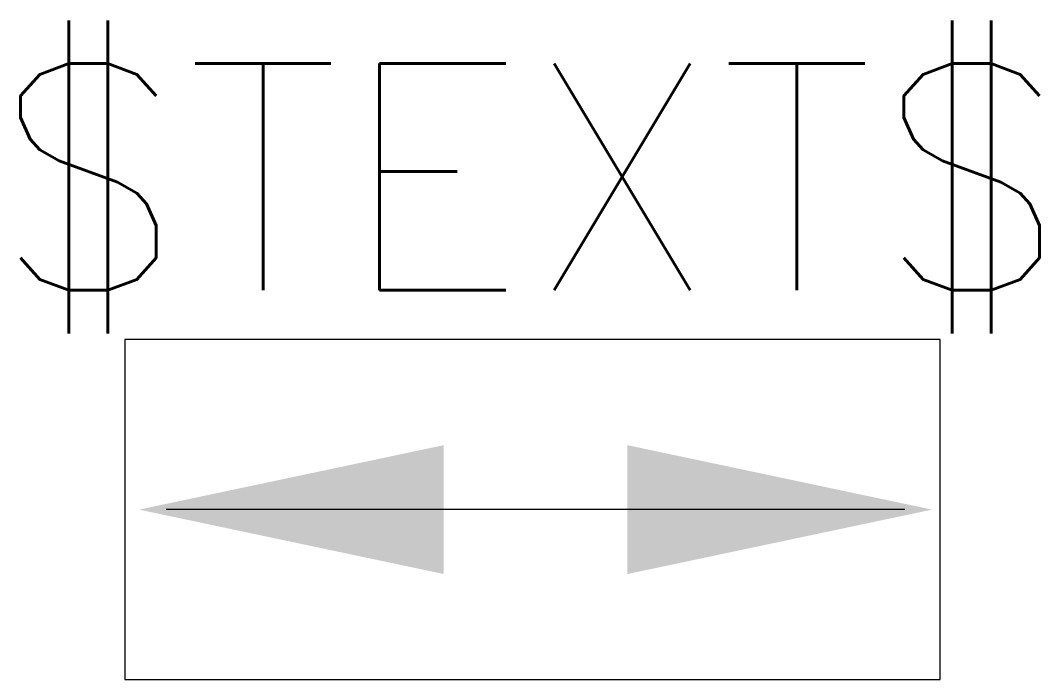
# Model space of a CAD drawing. Extents: x -0.9 to 0.9, y -0.6 to 0.56.
import ezdxf
from ezdxf.enums import TextEntityAlignment as Align

# ---------------------------------------------------------------- set-up
doc = ezdxf.new("R2010")
doc.units = 0
doc.header["$MEASUREMENT"] = 0
doc.styles.add('_TEL_DIM', font='SIMPLEX', dxfattribs={"width": 0.7, "height": 3.5, "bigfont": 'HZTXT'})

msp = doc.modelspace()

# ---------------------------------------------------------------- linework, layer by layer
for p, q in [((0.72, 0), (-0.72, 0)), ((-0.72, 0), (-0.72, -0.6)), ((0.72, -0.6), (0.72, 0)), ((0.6578, -0.3), (-0.6467, -0.3)), ((-0.72, -0.6), (0.72, -0.6))]:
    msp.add_line(p, q)
for points in [[(-0.1567, -0.1863), (-0.6947, -0.3), (-0.1567, -0.4137)], [(0.1678, -0.1863), (0.7058, -0.3), (0.1678, -0.4137)]]:
    msp.add_solid(points)

# ---------------------------------------------------------------- texts
at = {"color": 7, "style": '_TEL_DIM'}
msp.add_attdef('$TEXT$', text='ZD', height=0.4, dxfattribs=at).set_placement((-0.0043, 0.2872), align=Align.MIDDLE_CENTER)
at = {"color": 7, "style": '_TEL_DIM', "flags": 1}
msp.add_attdef('A', text='', height=0.00002, dxfattribs=at).set_placement((0, 0), align=Align.MIDDLE_CENTER)

doc.saveas('drawing.dxf')
